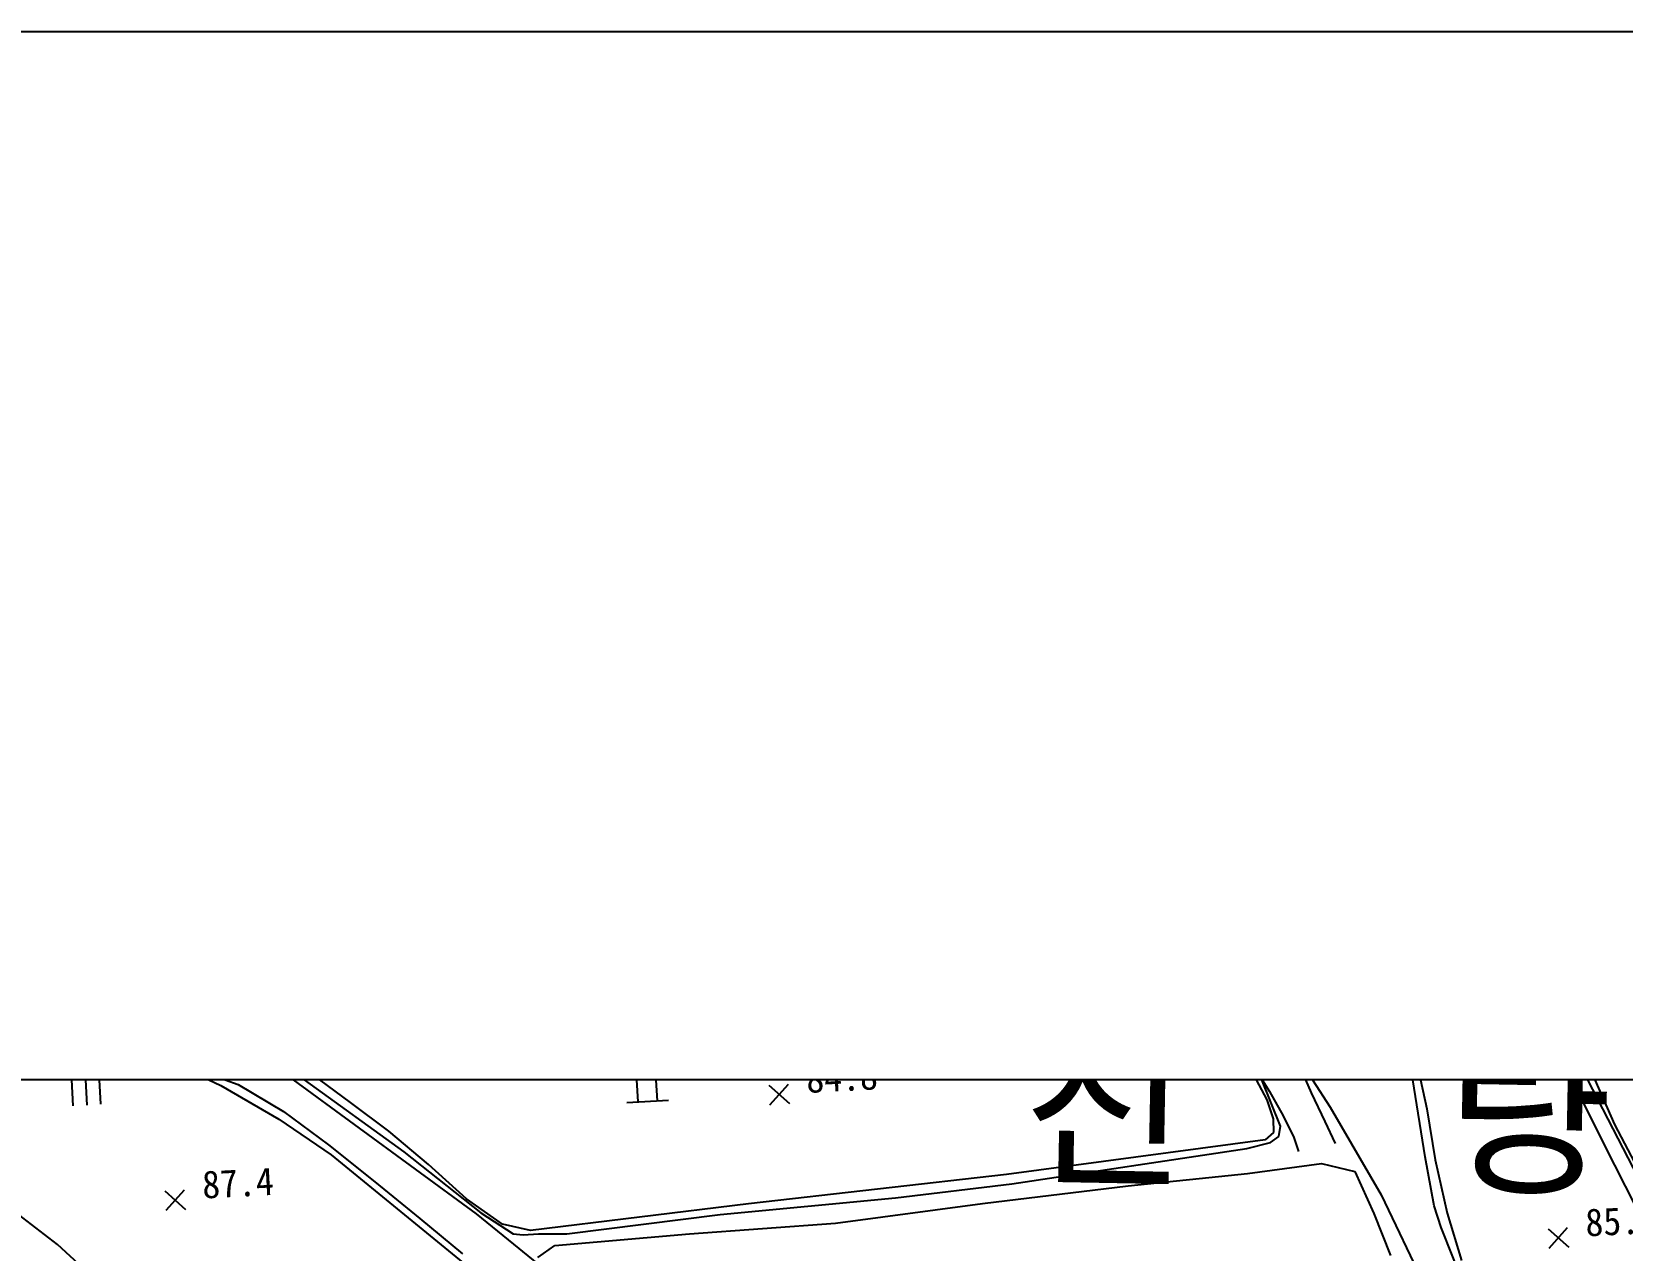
# Model space of a CAD drawing. Header units: millimetres. Extents: x 12262 to 13058, y 1103 to 1809.
# Drawn here: x 12733.5 to 12848.4, y 1531 to 1619.1 of the extents above; entities that cross this region are included whole.
import ezdxf
from ezdxf.xclip import XClip

# ---------------------------------------------------------------- set-up
doc = ezdxf.new("R2010")
doc.units = ezdxf.units.MM
doc.header["$LTSCALE"] = 10
doc.header["$MEASUREMENT"] = 0
doc.header["$XCLIPFRAME"] = 2
doc.layers.add('TX-PAPR', color=2, linetype='Continuous', plot=False)
doc.layers.add('TZ-BASE', color=253, linetype='Continuous')
doc.styles.add('HANA', font='GulimChe.ttf')

# ---------------------------------------------------------------- blocks, each defined once
blk = doc.blocks.new('JD-SGS4SX3S')
at = {"layer": 'TZ-BASE'}
for p, q in [((501.47, 70.39, 85.02), (493.08, 87.34, 85.02)), ((485.72, 86.83, 85.02), (488.69, 72.9, 85.02)), ((476.1, 81.69, 85), (481.71, 73.02, 85)), ((488.56, 69.43, 85), (486.74, 80.96, 85)), ((403.93, 77.64, 85), (414.79, 69.8, 85)), ((502.26, 71.78, 86), (499.55, 77.98, 86)), ((391.75, 76.17, 87.28), (391.9, 73.17, 87.28)), ((398.05, 76.25, 87), (401.57, 74.6, 87)), ((399.53, 75.9, 87.14), (402.82, 74.65, 87.14)), ((405.5, 75.95, 86), (420.01, 65.32, 86)), ((431.71, 73.4, 84.38), (431.58, 75.9, 84.38)), ((475.98, 76.28, 85.12), (477.33, 74.16, 85.12)), ((480.37, 74.07, 87.68), (479.32, 76.35, 87.68)), ((390.9, 73.12, 87.28), (390.8, 75.12, 87.28)), ((392.9, 73.23, 87.28), (392.8, 75.22, 87.28)), ((410.94, 73.36, 84.6), (408.39, 75.25, 84.6)), ((433.11, 73.48, 84.38), (433.03, 74.97, 84.38)), ((441.24, 73.2, 84.84), (442.58, 74.69, 84.84)), ((476.17, 75.33, 84.6), (477.14, 73.55, 84.6)), ((478.11, 71.65, 85), (476.72, 75.1, 85)), ((499.98, 75.63, 85.75), (510.49, 55.23, 85.75)), ((401.57, 74.6, 87), (405.76, 72.15, 87)), ((402.82, 74.65, 87.14), (406.1, 72.71, 87.14)), ((441.17, 74.62, 84.84), (442.65, 73.28, 84.84)), ((477.14, 73.55, 84.6), (477.59, 72.18, 84.6)), ((477.33, 74.16, 85.12), (478.32, 72.4, 85.12)), ((481.34, 71.99, 87.68), (480.37, 74.07, 87.68)), ((406.1, 72.71, 87.14), (409.36, 70.31, 87.14)), ((413.7, 71.29, 84.6), (410.94, 73.36, 84.6)), ((430.91, 73.36, 84.38), (433.91, 73.52, 84.38)), ((478.32, 72.4, 85.12), (479.09, 70.84, 85.12)), ((481.71, 73.02, 85), (485.39, 66.68, 85)), ((488.69, 72.9, 85.02), (489.28, 69.22, 85.02)), ((405.76, 72.15, 87), (409.55, 69.58, 87)), ((416.58, 68.89, 84.6), (413.7, 71.29, 84.6)), ((477.59, 72.18, 84.6), (477.61, 71.2, 84.6)), ((477.99, 70.9, 85), (478.11, 71.65, 85)), ((482.09, 70.4, 87.68), (481.34, 71.99, 87.68)), ((505.69, 65.25, 86), (502.26, 71.78, 86)), ((409.36, 70.31, 87.14), (412.7, 67.63, 87.14)), ((477.02, 70.66, 84.6), (458.33, 68.17, 84.6)), ((475.69, 70.04, 85), (477.4, 70.46, 85)), ((477.61, 71.2, 84.6), (477.02, 70.66, 84.6)), ((477.4, 70.46, 85), (477.99, 70.9, 85)), ((479.09, 70.84, 85.12), (479.41, 69.81, 85.12)), ((511.5, 50.59, 85.02), (501.47, 70.39, 85.02)), ((409.55, 69.58, 87), (419.07, 61.78, 87)), ((414.79, 69.8, 85), (420.35, 65.38, 85)), ((458.72, 67.48, 85), (475.69, 70.04, 85)), ((475.73, 68.23, 85.02), (481.09, 68.96, 85.02)), ((481.09, 68.96, 85.02), (483.48, 68.37, 85.02)), ((489.23, 65.89, 85), (488.56, 69.43, 85)), ((489.28, 69.22, 85.02), (490.16, 65.37, 85.02)), ((419.31, 66.39, 84.6), (416.58, 68.89, 84.6)), ((458.33, 68.17, 84.6), (439.7, 66.04, 84.6)), ((467.11, 67.35, 85.02), (475.73, 68.23, 85.02)), ((483.48, 68.37, 85.02), (484.87, 65.35, 85.02)), ((397.54, 66.98, 87.42), (399.03, 65.64, 87.42)), ((397.62, 65.57, 87.42), (398.95, 67.06, 87.42)), ((412.7, 67.63, 87.14), (415.94, 64.99, 87.14)), ((450.31, 66.48, 85), (458.72, 67.48, 85)), ((456.6, 66.07, 85.02), (467.11, 67.35, 85.02)), ((485.39, 66.68, 85), (492.44, 51.93, 85)), ((421.92, 64.56, 84.6), (419.31, 66.39, 84.6)), ((439.7, 66.04, 84.6), (423.95, 64.12, 84.6)), ((437.65, 65.26, 85), (450.31, 66.48, 85)), ((445.98, 64.64, 85.02), (456.6, 66.07, 85.02)), ((489.73, 64.34, 85), (489.23, 65.89, 85)), ((389.77, 63.1, 87.14), (386.95, 65.27, 87.14)), ((415.94, 64.99, 87.14), (419.04, 62.43, 87.14)), ((420.01, 65.32, 86), (433.76, 54.16, 86)), ((420.35, 65.38, 85), (422.69, 63.86, 85)), ((423.95, 64.12, 84.6), (421.92, 64.56, 84.6)), ((426.58, 63.86, 85), (437.65, 65.26, 85)), ((435.43, 63.87, 85.02), (445.98, 64.64, 85.02)), ((484.87, 65.35, 85.02), (486.07, 62.3, 85.02)), ((492.08, 58.39, 85), (489.73, 64.34, 85)), ((490.16, 65.37, 85.02), (491.2, 61.94, 85.02)), ((422.69, 63.86, 85), (423.41, 63.8, 85)), ((423.41, 63.8, 85), (424.53, 63.86, 85)), ((424.53, 63.86, 85), (426.58, 63.86, 85)), ((425.71, 63.04, 85.02), (435.43, 63.87, 85.02)), ((497.45, 64.24, 85.28), (498.94, 62.9, 85.28)), ((497.52, 62.83, 85.28), (498.86, 64.32, 85.28)), ((392.21, 60.87, 87.14), (389.77, 63.1, 87.14)), ((424.47, 62.17, 85.02), (425.71, 63.04, 85.02))]:
    blk.add_line(p, q, dxfattribs=at)
at = {"layer": 'TZ-BASE', "style": 'HANA'}
for s, height, rotation, p in [('진   량   면', 9.6, 358.9485, (459.32, 68.42, -85.02)), ('84.8', 2, 2.9893, (443.91, 74.05, 84.84)), ('87.4', 2, 2.9893, (400.28, 66.42, 87.42)), ('85.3', 2, 2.9893, (500.19, 63.68, 85.28))]:
    blk.add_text(s, height=height, rotation=rotation, dxfattribs=at).set_placement(p)

msp = doc.modelspace()

# ---------------------------------------------------------------- linework, layer by layer
at = {"layer": 'TX-PAPR'}
msp.add_lwpolyline([(12261.89, 1103.05), (13057.89, 1103.05), (13057.89, 1619.05), (12261.89, 1619.05)], close=True, dxfattribs=at)
at = {"layer": 'TX-PAPR', "flags": 128}
msp.add_lwpolyline([(13045.6, 1543.33), (12345.6, 1543.33), (12345.6, 1393.33), (13045.6, 1393.33)], close=True, dxfattribs=at)

# ---------------------------------------------------------------- block references
at = {"layer": 'TZ-BASE'}
ref = msp.add_blockref('JD-SGS4SX3S', (12345.6, 1468.33), dxfattribs=at)
XClip(ref).set_block_clipping_path([(0, -75.0000000001), (700.0000000116, 74.9999999999)])

doc.saveas('drawing.dxf')
